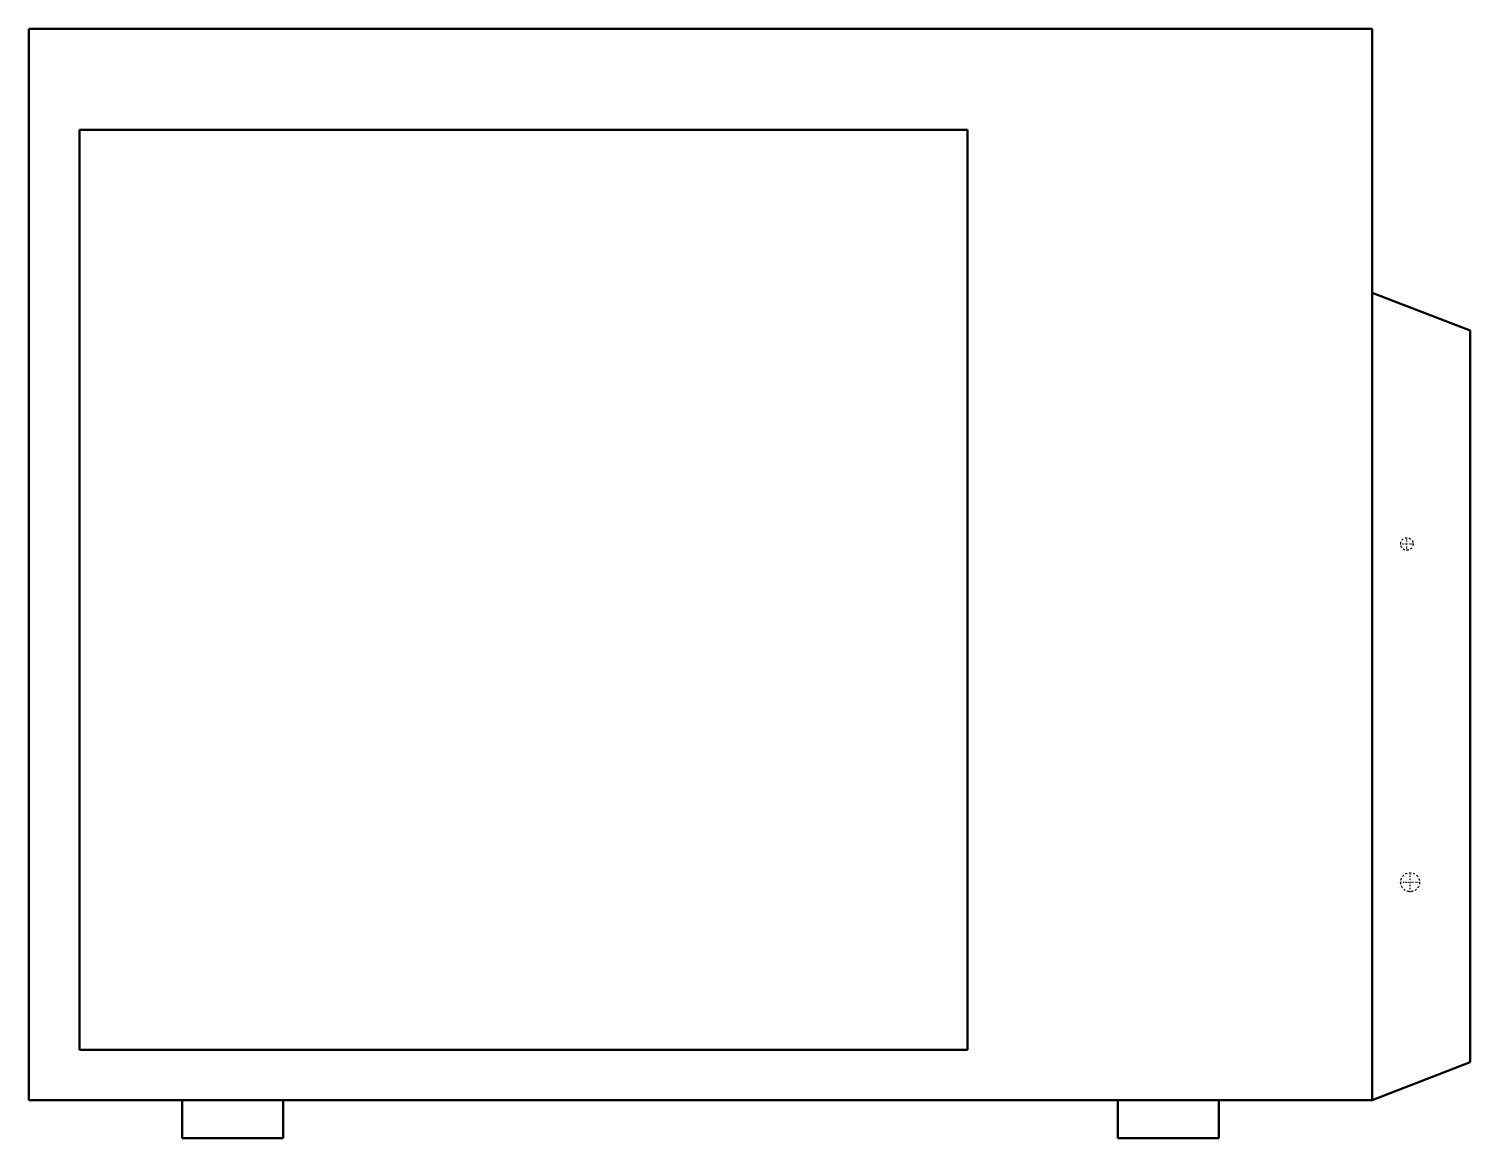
# Model space of a CAD drawing. Header units: millimetres. Extents: x -337 to 387, y 0 to 557.
import ezdxf

# ---------------------------------------------------------------- set-up
doc = ezdxf.new("R2010")
doc.units = ezdxf.units.MM
doc.linetypes.add('Center', pattern=[1.5, 0.45, -0.5, 0.05, -0.5])
doc.linetypes.add('Dashed', pattern=[2, 1, -1])
for name, color, linetype, lineweight in [('AM_0', 7, 'Continuous', 50), ('AM_7', 7, 'Center', 25), ('AM_9', 6, 'Dashed', 25)]:
    doc.layers.add(name, color=color, linetype=linetype, lineweight=lineweight)

# ---------------------------------------------------------------- blocks, each defined once
blk = doc.blocks.new('1_RXQ09ASBU9_PART6_0_in_RXQ09ASBU9_0')
at = {"layer": 'AM_0'}
for p, q in [((-260.35, 19.05), (-260.35, 0)), ((-209.55, 19.05), (-260.35, 19.05)), ((-209.55, 0), (-209.55, 19.05)), ((-260.35, 0), (-209.55, 0))]:
    blk.add_line(p, q, dxfattribs=at)
blk = doc.blocks.new('2_RXQ09ASBU9_PART5_0_in_RXQ09ASBU9_0')
at = {"layer": 'AM_0'}
for p, q in [((209.55, 19.05), (209.55, 0)), ((260.35, 19.05), (209.55, 19.05)), ((260.35, 0), (260.35, 19.05)), ((209.55, 0), (260.35, 0))]:
    blk.add_line(p, q, dxfattribs=at)
blk = doc.blocks.new('3_RXQ09ASBU9_PART4_0_in_RXQ09ASBU9_0')
at = {"layer": 'AM_0'}
for p, q in [((134.14375, 506.4125), (-311.94375, 506.4125)), ((-311.94375, 506.4125), (-311.94375, 44.45)), ((134.14375, 44.45), (134.14375, 506.4125)), ((-311.94375, 44.45), (134.14375, 44.45))]:
    blk.add_line(p, q, dxfattribs=at)
blk = doc.blocks.new('4_RXQ09ASBU9_PART3_0_in_RXQ09ASBU9_0')
at = {"layer": 'AM_7'}
for p, q in [((351.4725, 298.45), (358.14, 298.45)), ((354.80625, 295.11625), (354.80625, 301.78375))]:
    blk.add_line(p, q, dxfattribs=at)
at = {"layer": 'AM_9'}
blk.add_circle((354.80625, 298.45), 3.175, dxfattribs=at)
blk = doc.blocks.new('5_RXQ09ASBU9_PART2_0_in_RXQ09ASBU9_0')
at = {"layer": 'AM_7'}
for p, q in [((356.39375, 123.586875), (356.39375, 133.588125)), ((351.393125, 128.5875), (361.394375, 128.5875))]:
    blk.add_line(p, q, dxfattribs=at)
at = {"layer": 'AM_9'}
blk.add_circle((356.39375, 128.5875), 4.7625, dxfattribs=at)
blk = doc.blocks.new('6_RXQ09ASBU9_PART1_0_in_RXQ09ASBU9_0')
at = {"layer": 'AM_0'}
for p, q in [((-337.34375, 557.2125), (337.34375, 557.2125)), ((-337.34375, 557.2125), (-337.34375, 19.05)), ((337.34375, 557.2125), (337.34375, 19.05)), ((386.55625, 405.60625), (337.34375, 424.65625)), ((386.55625, 405.60625), (386.55625, 38.1)), ((337.34375, 19.05), (386.55625, 38.1)), ((337.34375, 19.05), (-337.34375, 19.05))]:
    blk.add_line(p, q, dxfattribs=at)

msp = doc.modelspace()

# ---------------------------------------------------------------- block references
for name in ['6_RXQ09ASBU9_PART1_0_in_RXQ09ASBU9_0', '3_RXQ09ASBU9_PART4_0_in_RXQ09ASBU9_0', '4_RXQ09ASBU9_PART3_0_in_RXQ09ASBU9_0', '5_RXQ09ASBU9_PART2_0_in_RXQ09ASBU9_0', '1_RXQ09ASBU9_PART6_0_in_RXQ09ASBU9_0', '2_RXQ09ASBU9_PART5_0_in_RXQ09ASBU9_0']:
    msp.add_blockref(name, (0, 0))

doc.saveas('drawing.dxf')
